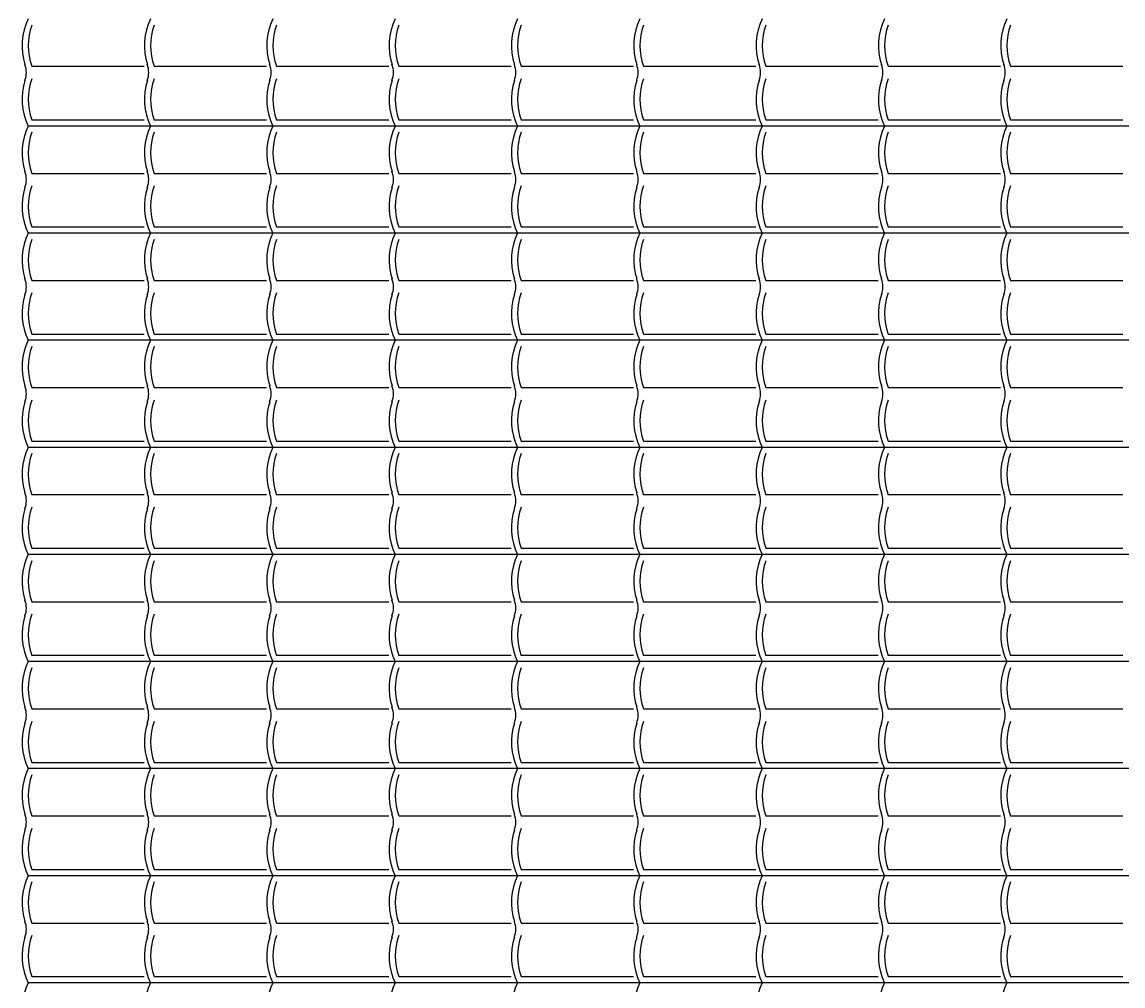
# Model space of a CAD drawing. Extents: x 110 to 239, y 112 to 239.
# Drawn here: x 109.92 to 145.92, y 143.97 to 175.47 of the extents above; entities that cross this region are included whole.
import ezdxf

# ---------------------------------------------------------------- set-up
doc = ezdxf.new("R2010")
doc.units = 0
doc.layers.get('0').update_dxf_attribs({"linetype": 'CONTINUOUS'})
doc.layers.add('ENGRAVE', color=4, linetype='CONTINUOUS')

msp = doc.modelspace()

# ---------------------------------------------------------------- linework, layer by layer
for centre, radius, start, end in [((111.938, 174.699), 2.014, 154.25, 197.8101), ((109.34, 173.824), 0.727, 339.1427, 20.8573), ((111.938, 172.949), 2.014, 162.1899, 205.75), ((111.938, 171.199), 2.014, 154.25, 197.8101), ((109.34, 170.324), 0.727, 339.1427, 20.8573), ((111.938, 169.449), 2.014, 162.1899, 205.75), ((111.938, 167.699), 2.014, 154.25, 197.8101), ((109.34, 166.824), 0.727, 339.1427, 20.8573), ((111.938, 165.949), 2.014, 162.1899, 205.75), ((111.938, 164.199), 2.014, 154.25, 197.8101), ((109.34, 163.324), 0.727, 339.1427, 20.8573), ((111.938, 162.449), 2.014, 162.1899, 205.75), ((111.938, 160.699), 2.014, 154.25, 197.8101), ((109.34, 159.824), 0.727, 339.1427, 20.8573), ((111.938, 158.949), 2.014, 162.1899, 205.75), ((111.938, 157.199), 2.014, 154.25, 197.8101), ((109.34, 156.324), 0.727, 339.1427, 20.8573), ((111.938, 155.449), 2.014, 162.1899, 205.75), ((111.938, 153.699), 2.014, 154.25, 197.8101), ((109.34, 152.824), 0.727, 339.1427, 20.8573), ((111.938, 151.949), 2.014, 162.1899, 205.75), ((111.938, 150.199), 2.014, 154.25, 197.8101), ((109.34, 149.324), 0.727, 339.1427, 20.8573), ((111.938, 148.449), 2.014, 162.1899, 205.75), ((111.938, 146.699), 2.014, 154.25, 197.8101), ((109.34, 145.824), 0.727, 339.1427, 20.8573), ((111.938, 144.949), 2.014, 162.1899, 205.75), ((111.938, 143.199), 2.014, 154.25, 197.8101)]:
    msp.add_arc(centre, radius, start, end)
at = {"layer": 'ENGRAVE'}
for p, q in [((110.239, 174.028), (113.912, 174.028)), ((114.239, 174.028), (117.912, 174.028)), ((118.239, 174.028), (121.912, 174.028)), ((122.239, 174.028), (125.912, 174.028)), ((126.239, 174.028), (129.912, 174.028)), ((130.239, 174.028), (133.912, 174.028)), ((134.239, 174.028), (137.912, 174.028)), ((138.239, 174.028), (141.912, 174.028)), ((142.239, 174.028), (145.912, 174.028)), ((114.124, 172.074), (110.124, 172.074)), ((110.239, 172.278), (113.912, 172.278)), ((118.124, 172.074), (114.124, 172.074)), ((114.239, 172.278), (117.912, 172.278)), ((122.124, 172.074), (118.124, 172.074)), ((118.239, 172.278), (121.912, 172.278)), ((126.124, 172.074), (122.124, 172.074)), ((122.239, 172.278), (125.912, 172.278)), ((130.124, 172.074), (126.124, 172.074)), ((126.239, 172.278), (129.912, 172.278)), ((134.124, 172.074), (130.124, 172.074)), ((130.239, 172.278), (133.912, 172.278)), ((138.124, 172.074), (134.124, 172.074)), ((134.239, 172.278), (137.912, 172.278)), ((142.124, 172.074), (138.124, 172.074)), ((138.239, 172.278), (141.912, 172.278)), ((146.124, 172.074), (142.124, 172.074)), ((142.239, 172.278), (145.912, 172.278)), ((110.239, 170.528), (113.912, 170.528)), ((114.239, 170.528), (117.912, 170.528)), ((118.239, 170.528), (121.912, 170.528)), ((122.239, 170.528), (125.912, 170.528)), ((126.239, 170.528), (129.912, 170.528)), ((130.239, 170.528), (133.912, 170.528)), ((134.239, 170.528), (137.912, 170.528)), ((138.239, 170.528), (141.912, 170.528)), ((142.239, 170.528), (145.912, 170.528)), ((114.124, 168.574), (110.124, 168.574)), ((110.239, 168.778), (113.912, 168.778)), ((118.124, 168.574), (114.124, 168.574)), ((114.239, 168.778), (117.912, 168.778)), ((122.124, 168.574), (118.124, 168.574)), ((118.239, 168.778), (121.912, 168.778)), ((126.124, 168.574), (122.124, 168.574)), ((122.239, 168.778), (125.912, 168.778)), ((130.124, 168.574), (126.124, 168.574)), ((126.239, 168.778), (129.912, 168.778)), ((134.124, 168.574), (130.124, 168.574)), ((130.239, 168.778), (133.912, 168.778)), ((138.124, 168.574), (134.124, 168.574)), ((134.239, 168.778), (137.912, 168.778)), ((142.124, 168.574), (138.124, 168.574)), ((138.239, 168.778), (141.912, 168.778)), ((146.124, 168.574), (142.124, 168.574)), ((142.239, 168.778), (145.912, 168.778)), ((110.239, 167.028), (113.912, 167.028)), ((114.239, 167.028), (117.912, 167.028)), ((118.239, 167.028), (121.912, 167.028)), ((122.239, 167.028), (125.912, 167.028)), ((126.239, 167.028), (129.912, 167.028)), ((130.239, 167.028), (133.912, 167.028)), ((134.239, 167.028), (137.912, 167.028)), ((138.239, 167.028), (141.912, 167.028)), ((142.239, 167.028), (145.912, 167.028)), ((110.239, 165.278), (113.912, 165.278)), ((114.239, 165.278), (117.912, 165.278)), ((118.239, 165.278), (121.912, 165.278)), ((122.239, 165.278), (125.912, 165.278)), ((126.239, 165.278), (129.912, 165.278)), ((130.239, 165.278), (133.912, 165.278)), ((134.239, 165.278), (137.912, 165.278)), ((138.239, 165.278), (141.912, 165.278)), ((142.239, 165.278), (145.912, 165.278)), ((114.124, 165.074), (110.124, 165.074)), ((118.124, 165.074), (114.124, 165.074)), ((122.124, 165.074), (118.124, 165.074)), ((126.124, 165.074), (122.124, 165.074)), ((130.124, 165.074), (126.124, 165.074)), ((134.124, 165.074), (130.124, 165.074)), ((138.124, 165.074), (134.124, 165.074)), ((142.124, 165.074), (138.124, 165.074)), ((146.124, 165.074), (142.124, 165.074)), ((110.239, 163.528), (113.912, 163.528)), ((114.239, 163.528), (117.912, 163.528)), ((118.239, 163.528), (121.912, 163.528)), ((122.239, 163.528), (125.912, 163.528)), ((126.239, 163.528), (129.912, 163.528)), ((130.239, 163.528), (133.912, 163.528)), ((134.239, 163.528), (137.912, 163.528)), ((138.239, 163.528), (141.912, 163.528)), ((142.239, 163.528), (145.912, 163.528)), ((110.239, 161.778), (113.912, 161.778)), ((114.239, 161.778), (117.912, 161.778)), ((118.239, 161.778), (121.912, 161.778)), ((122.239, 161.778), (125.912, 161.778)), ((126.239, 161.778), (129.912, 161.778)), ((130.239, 161.778), (133.912, 161.778)), ((134.239, 161.778), (137.912, 161.778)), ((138.239, 161.778), (141.912, 161.778)), ((142.239, 161.778), (145.912, 161.778)), ((114.124, 161.574), (110.124, 161.574)), ((118.124, 161.574), (114.124, 161.574)), ((122.124, 161.574), (118.124, 161.574)), ((126.124, 161.574), (122.124, 161.574)), ((130.124, 161.574), (126.124, 161.574)), ((134.124, 161.574), (130.124, 161.574)), ((138.124, 161.574), (134.124, 161.574)), ((142.124, 161.574), (138.124, 161.574)), ((146.124, 161.574), (142.124, 161.574)), ((110.239, 160.028), (113.912, 160.028)), ((114.239, 160.028), (117.912, 160.028)), ((118.239, 160.028), (121.912, 160.028)), ((122.239, 160.028), (125.912, 160.028)), ((126.239, 160.028), (129.912, 160.028)), ((130.239, 160.028), (133.912, 160.028)), ((134.239, 160.028), (137.912, 160.028)), ((138.239, 160.028), (141.912, 160.028)), ((142.239, 160.028), (145.912, 160.028)), ((114.124, 158.074), (110.124, 158.074)), ((110.239, 158.278), (113.912, 158.278)), ((118.124, 158.074), (114.124, 158.074)), ((114.239, 158.278), (117.912, 158.278)), ((122.124, 158.074), (118.124, 158.074)), ((118.239, 158.278), (121.912, 158.278)), ((126.124, 158.074), (122.124, 158.074)), ((122.239, 158.278), (125.912, 158.278)), ((130.124, 158.074), (126.124, 158.074)), ((126.239, 158.278), (129.912, 158.278)), ((134.124, 158.074), (130.124, 158.074)), ((130.239, 158.278), (133.912, 158.278)), ((138.124, 158.074), (134.124, 158.074)), ((134.239, 158.278), (137.912, 158.278)), ((142.124, 158.074), (138.124, 158.074)), ((138.239, 158.278), (141.912, 158.278)), ((146.124, 158.074), (142.124, 158.074)), ((142.239, 158.278), (145.912, 158.278)), ((110.239, 156.528), (113.912, 156.528)), ((114.239, 156.528), (117.912, 156.528)), ((118.239, 156.528), (121.912, 156.528)), ((122.239, 156.528), (125.912, 156.528)), ((126.239, 156.528), (129.912, 156.528)), ((130.239, 156.528), (133.912, 156.528)), ((134.239, 156.528), (137.912, 156.528)), ((138.239, 156.528), (141.912, 156.528)), ((142.239, 156.528), (145.912, 156.528)), ((110.239, 154.778), (113.912, 154.778)), ((114.239, 154.778), (117.912, 154.778)), ((118.239, 154.778), (121.912, 154.778)), ((122.239, 154.778), (125.912, 154.778)), ((126.239, 154.778), (129.912, 154.778)), ((130.239, 154.778), (133.912, 154.778)), ((134.239, 154.778), (137.912, 154.778)), ((138.239, 154.778), (141.912, 154.778)), ((142.239, 154.778), (145.912, 154.778)), ((114.124, 154.574), (110.124, 154.574)), ((118.124, 154.574), (114.124, 154.574)), ((122.124, 154.574), (118.124, 154.574)), ((126.124, 154.574), (122.124, 154.574)), ((130.124, 154.574), (126.124, 154.574)), ((134.124, 154.574), (130.124, 154.574)), ((138.124, 154.574), (134.124, 154.574)), ((142.124, 154.574), (138.124, 154.574)), ((146.124, 154.574), (142.124, 154.574)), ((110.239, 153.028), (113.912, 153.028)), ((114.239, 153.028), (117.912, 153.028)), ((118.239, 153.028), (121.912, 153.028)), ((122.239, 153.028), (125.912, 153.028)), ((126.239, 153.028), (129.912, 153.028)), ((130.239, 153.028), (133.912, 153.028)), ((134.239, 153.028), (137.912, 153.028)), ((138.239, 153.028), (141.912, 153.028)), ((142.239, 153.028), (145.912, 153.028)), ((110.239, 151.278), (113.912, 151.278)), ((114.239, 151.278), (117.912, 151.278)), ((118.239, 151.278), (121.912, 151.278)), ((122.239, 151.278), (125.912, 151.278)), ((126.239, 151.278), (129.912, 151.278)), ((130.239, 151.278), (133.912, 151.278)), ((134.239, 151.278), (137.912, 151.278)), ((138.239, 151.278), (141.912, 151.278)), ((142.239, 151.278), (145.912, 151.278)), ((114.124, 151.074), (110.124, 151.074)), ((118.124, 151.074), (114.124, 151.074)), ((122.124, 151.074), (118.124, 151.074)), ((126.124, 151.074), (122.124, 151.074)), ((130.124, 151.074), (126.124, 151.074)), ((134.124, 151.074), (130.124, 151.074)), ((138.124, 151.074), (134.124, 151.074)), ((142.124, 151.074), (138.124, 151.074)), ((146.124, 151.074), (142.124, 151.074)), ((110.239, 149.528), (113.912, 149.528)), ((114.239, 149.528), (117.912, 149.528)), ((118.239, 149.528), (121.912, 149.528)), ((122.239, 149.528), (125.912, 149.528)), ((126.239, 149.528), (129.912, 149.528)), ((130.239, 149.528), (133.912, 149.528)), ((134.239, 149.528), (137.912, 149.528)), ((138.239, 149.528), (141.912, 149.528)), ((142.239, 149.528), (145.912, 149.528)), ((110.239, 147.778), (113.912, 147.778)), ((114.239, 147.778), (117.912, 147.778)), ((118.239, 147.778), (121.912, 147.778)), ((122.239, 147.778), (125.912, 147.778)), ((126.239, 147.778), (129.912, 147.778)), ((130.239, 147.778), (133.912, 147.778)), ((134.239, 147.778), (137.912, 147.778)), ((138.239, 147.778), (141.912, 147.778)), ((142.239, 147.778), (145.912, 147.778)), ((114.124, 147.574), (110.124, 147.574)), ((118.124, 147.574), (114.124, 147.574)), ((122.124, 147.574), (118.124, 147.574)), ((126.124, 147.574), (122.124, 147.574)), ((130.124, 147.574), (126.124, 147.574)), ((134.124, 147.574), (130.124, 147.574)), ((138.124, 147.574), (134.124, 147.574)), ((142.124, 147.574), (138.124, 147.574)), ((146.124, 147.574), (142.124, 147.574)), ((110.239, 146.028), (113.912, 146.028)), ((114.239, 146.028), (117.912, 146.028)), ((118.239, 146.028), (121.912, 146.028)), ((122.239, 146.028), (125.912, 146.028)), ((126.239, 146.028), (129.912, 146.028)), ((130.239, 146.028), (133.912, 146.028)), ((134.239, 146.028), (137.912, 146.028)), ((138.239, 146.028), (141.912, 146.028)), ((142.239, 146.028), (145.912, 146.028)), ((114.124, 144.074), (110.124, 144.074)), ((110.239, 144.278), (113.912, 144.278)), ((118.124, 144.074), (114.124, 144.074)), ((114.239, 144.278), (117.912, 144.278)), ((122.124, 144.074), (118.124, 144.074)), ((118.239, 144.278), (121.912, 144.278)), ((126.124, 144.074), (122.124, 144.074)), ((122.239, 144.278), (125.912, 144.278)), ((130.124, 144.074), (126.124, 144.074)), ((126.239, 144.278), (129.912, 144.278)), ((134.124, 144.074), (130.124, 144.074)), ((130.239, 144.278), (133.912, 144.278)), ((138.124, 144.074), (134.124, 144.074)), ((134.239, 144.278), (137.912, 144.278)), ((142.124, 144.074), (138.124, 144.074)), ((138.239, 144.278), (141.912, 144.278)), ((146.124, 144.074), (142.124, 144.074)), ((142.239, 144.278), (145.912, 144.278))]:
    msp.add_line(p, q, dxfattribs=at)
for centre, radius, start, end in [((112.138, 174.699), 2.014, 160.5202, 199.4798), ((115.938, 174.699), 2.014, 154.25, 197.8101), ((116.138, 174.699), 2.014, 160.5202, 199.4798), ((119.938, 174.699), 2.014, 154.25, 197.8101), ((120.138, 174.699), 2.014, 160.5202, 199.4798), ((123.938, 174.699), 2.014, 154.25, 197.8101), ((124.138, 174.699), 2.014, 160.5202, 199.4798), ((127.938, 174.699), 2.014, 154.25, 197.8101), ((128.138, 174.699), 2.014, 160.5202, 199.4798), ((131.938, 174.699), 2.014, 154.25, 197.8101), ((132.138, 174.699), 2.014, 160.5202, 199.4798), ((135.938, 174.699), 2.014, 154.25, 197.8101), ((136.138, 174.699), 2.014, 160.5202, 199.4798), ((139.938, 174.699), 2.014, 154.25, 197.8101), ((140.138, 174.699), 2.014, 160.5202, 199.4798), ((143.938, 174.699), 2.014, 154.25, 197.8101), ((144.138, 174.699), 2.014, 160.5202, 199.4798), ((113.34, 173.824), 0.727, 339.1427, 20.8573), ((117.34, 173.824), 0.727, 339.1427, 20.8573), ((121.34, 173.824), 0.727, 339.1427, 20.8573), ((125.34, 173.824), 0.727, 339.1427, 20.8573), ((129.34, 173.824), 0.727, 339.1427, 20.8573), ((133.34, 173.824), 0.727, 339.1427, 20.8573), ((137.34, 173.824), 0.727, 339.1427, 20.8573), ((141.34, 173.824), 0.727, 339.1427, 20.8573), ((112.138, 172.949), 2.014, 160.5202, 199.4798), ((115.938, 172.949), 2.014, 162.1899, 205.75), ((116.138, 172.949), 2.014, 160.5202, 199.4798), ((119.938, 172.949), 2.014, 162.1899, 205.75), ((120.138, 172.949), 2.014, 160.5202, 199.4798), ((123.938, 172.949), 2.014, 162.1899, 205.75), ((124.138, 172.949), 2.014, 160.5202, 199.4798), ((127.938, 172.949), 2.014, 162.1899, 205.75), ((128.138, 172.949), 2.014, 160.5202, 199.4798), ((131.938, 172.949), 2.014, 162.1899, 205.75), ((132.138, 172.949), 2.014, 160.5202, 199.4798), ((135.938, 172.949), 2.014, 162.1899, 205.75), ((136.138, 172.949), 2.014, 160.5202, 199.4798), ((139.938, 172.949), 2.014, 162.1899, 205.75), ((140.138, 172.949), 2.014, 160.5202, 199.4798), ((143.938, 172.949), 2.014, 162.1899, 205.75), ((144.138, 172.949), 2.014, 160.5202, 199.4798), ((115.938, 171.199), 2.014, 154.25, 197.8101), ((119.938, 171.199), 2.014, 154.25, 197.8101), ((123.938, 171.199), 2.014, 154.25, 197.8101), ((127.938, 171.199), 2.014, 154.25, 197.8101), ((131.938, 171.199), 2.014, 154.25, 197.8101), ((135.938, 171.199), 2.014, 154.25, 197.8101), ((139.938, 171.199), 2.014, 154.25, 197.8101), ((143.938, 171.199), 2.014, 154.25, 197.8101), ((112.138, 171.199), 2.014, 160.5202, 199.4798), ((116.138, 171.199), 2.014, 160.5202, 199.4798), ((120.138, 171.199), 2.014, 160.5202, 199.4798), ((124.138, 171.199), 2.014, 160.5202, 199.4798), ((128.138, 171.199), 2.014, 160.5202, 199.4798), ((132.138, 171.199), 2.014, 160.5202, 199.4798), ((136.138, 171.199), 2.014, 160.5202, 199.4798), ((140.138, 171.199), 2.014, 160.5202, 199.4798), ((144.138, 171.199), 2.014, 160.5202, 199.4798), ((113.34, 170.324), 0.727, 339.1427, 20.8573), ((117.34, 170.324), 0.727, 339.1427, 20.8573), ((121.34, 170.324), 0.727, 339.1427, 20.8573), ((125.34, 170.324), 0.727, 339.1427, 20.8573), ((129.34, 170.324), 0.727, 339.1427, 20.8573), ((133.34, 170.324), 0.727, 339.1427, 20.8573), ((137.34, 170.324), 0.727, 339.1427, 20.8573), ((141.34, 170.324), 0.727, 339.1427, 20.8573), ((112.138, 169.449), 2.014, 160.5202, 199.4798), ((115.938, 169.449), 2.014, 162.1899, 205.75), ((116.138, 169.449), 2.014, 160.5202, 199.4798), ((119.938, 169.449), 2.014, 162.1899, 205.75), ((120.138, 169.449), 2.014, 160.5202, 199.4798), ((123.938, 169.449), 2.014, 162.1899, 205.75), ((124.138, 169.449), 2.014, 160.5202, 199.4798), ((127.938, 169.449), 2.014, 162.1899, 205.75), ((128.138, 169.449), 2.014, 160.5202, 199.4798), ((131.938, 169.449), 2.014, 162.1899, 205.75), ((132.138, 169.449), 2.014, 160.5202, 199.4798), ((135.938, 169.449), 2.014, 162.1899, 205.75), ((136.138, 169.449), 2.014, 160.5202, 199.4798), ((139.938, 169.449), 2.014, 162.1899, 205.75), ((140.138, 169.449), 2.014, 160.5202, 199.4798), ((143.938, 169.449), 2.014, 162.1899, 205.75), ((144.138, 169.449), 2.014, 160.5202, 199.4798), ((115.938, 167.699), 2.014, 154.25, 197.8101), ((119.938, 167.699), 2.014, 154.25, 197.8101), ((123.938, 167.699), 2.014, 154.25, 197.8101), ((127.938, 167.699), 2.014, 154.25, 197.8101), ((131.938, 167.699), 2.014, 154.25, 197.8101), ((135.938, 167.699), 2.014, 154.25, 197.8101), ((139.938, 167.699), 2.014, 154.25, 197.8101), ((143.938, 167.699), 2.014, 154.25, 197.8101), ((112.138, 167.699), 2.014, 160.5202, 199.4798), ((116.138, 167.699), 2.014, 160.5202, 199.4798), ((120.138, 167.699), 2.014, 160.5202, 199.4798), ((124.138, 167.699), 2.014, 160.5202, 199.4798), ((128.138, 167.699), 2.014, 160.5202, 199.4798), ((132.138, 167.699), 2.014, 160.5202, 199.4798), ((136.138, 167.699), 2.014, 160.5202, 199.4798), ((140.138, 167.699), 2.014, 160.5202, 199.4798), ((144.138, 167.699), 2.014, 160.5202, 199.4798), ((113.34, 166.824), 0.727, 339.1427, 20.8573), ((117.34, 166.824), 0.727, 339.1427, 20.8573), ((121.34, 166.824), 0.727, 339.1427, 20.8573), ((125.34, 166.824), 0.727, 339.1427, 20.8573), ((129.34, 166.824), 0.727, 339.1427, 20.8573), ((133.34, 166.824), 0.727, 339.1427, 20.8573), ((137.34, 166.824), 0.727, 339.1427, 20.8573), ((141.34, 166.824), 0.727, 339.1427, 20.8573), ((112.138, 165.949), 2.014, 160.5202, 199.4798), ((115.938, 165.949), 2.014, 162.1899, 205.75), ((116.138, 165.949), 2.014, 160.5202, 199.4798), ((119.938, 165.949), 2.014, 162.1899, 205.75), ((120.138, 165.949), 2.014, 160.5202, 199.4798), ((123.938, 165.949), 2.014, 162.1899, 205.75), ((124.138, 165.949), 2.014, 160.5202, 199.4798), ((127.938, 165.949), 2.014, 162.1899, 205.75), ((128.138, 165.949), 2.014, 160.5202, 199.4798), ((131.938, 165.949), 2.014, 162.1899, 205.75), ((132.138, 165.949), 2.014, 160.5202, 199.4798), ((135.938, 165.949), 2.014, 162.1899, 205.75), ((136.138, 165.949), 2.014, 160.5202, 199.4798), ((139.938, 165.949), 2.014, 162.1899, 205.75), ((140.138, 165.949), 2.014, 160.5202, 199.4798), ((143.938, 165.949), 2.014, 162.1899, 205.75), ((144.138, 165.949), 2.014, 160.5202, 199.4798), ((112.138, 164.199), 2.014, 160.5202, 199.4798), ((115.938, 164.199), 2.014, 154.25, 197.8101), ((116.138, 164.199), 2.014, 160.5202, 199.4798), ((119.938, 164.199), 2.014, 154.25, 197.8101), ((120.138, 164.199), 2.014, 160.5202, 199.4798), ((123.938, 164.199), 2.014, 154.25, 197.8101), ((124.138, 164.199), 2.014, 160.5202, 199.4798), ((127.938, 164.199), 2.014, 154.25, 197.8101), ((128.138, 164.199), 2.014, 160.5202, 199.4798), ((131.938, 164.199), 2.014, 154.25, 197.8101), ((132.138, 164.199), 2.014, 160.5202, 199.4798), ((135.938, 164.199), 2.014, 154.25, 197.8101), ((136.138, 164.199), 2.014, 160.5202, 199.4798), ((139.938, 164.199), 2.014, 154.25, 197.8101), ((140.138, 164.199), 2.014, 160.5202, 199.4798), ((143.938, 164.199), 2.014, 154.25, 197.8101), ((144.138, 164.199), 2.014, 160.5202, 199.4798), ((113.34, 163.324), 0.727, 339.1427, 20.8573), ((117.34, 163.324), 0.727, 339.1427, 20.8573), ((121.34, 163.324), 0.727, 339.1427, 20.8573), ((125.34, 163.324), 0.727, 339.1427, 20.8573), ((129.34, 163.324), 0.727, 339.1427, 20.8573), ((133.34, 163.324), 0.727, 339.1427, 20.8573), ((137.34, 163.324), 0.727, 339.1427, 20.8573), ((141.34, 163.324), 0.727, 339.1427, 20.8573), ((112.138, 162.449), 2.014, 160.5202, 199.4798), ((115.938, 162.449), 2.014, 162.1899, 205.75), ((116.138, 162.449), 2.014, 160.5202, 199.4798), ((119.938, 162.449), 2.014, 162.1899, 205.75), ((120.138, 162.449), 2.014, 160.5202, 199.4798), ((123.938, 162.449), 2.014, 162.1899, 205.75), ((124.138, 162.449), 2.014, 160.5202, 199.4798), ((127.938, 162.449), 2.014, 162.1899, 205.75), ((128.138, 162.449), 2.014, 160.5202, 199.4798), ((131.938, 162.449), 2.014, 162.1899, 205.75), ((132.138, 162.449), 2.014, 160.5202, 199.4798), ((135.938, 162.449), 2.014, 162.1899, 205.75), ((136.138, 162.449), 2.014, 160.5202, 199.4798), ((139.938, 162.449), 2.014, 162.1899, 205.75), ((140.138, 162.449), 2.014, 160.5202, 199.4798), ((143.938, 162.449), 2.014, 162.1899, 205.75), ((144.138, 162.449), 2.014, 160.5202, 199.4798), ((112.138, 160.699), 2.014, 160.5202, 199.4798), ((115.938, 160.699), 2.014, 154.25, 197.8101), ((116.138, 160.699), 2.014, 160.5202, 199.4798), ((119.938, 160.699), 2.014, 154.25, 197.8101), ((120.138, 160.699), 2.014, 160.5202, 199.4798), ((123.938, 160.699), 2.014, 154.25, 197.8101), ((124.138, 160.699), 2.014, 160.5202, 199.4798), ((127.938, 160.699), 2.014, 154.25, 197.8101), ((128.138, 160.699), 2.014, 160.5202, 199.4798), ((131.938, 160.699), 2.014, 154.25, 197.8101), ((132.138, 160.699), 2.014, 160.5202, 199.4798), ((135.938, 160.699), 2.014, 154.25, 197.8101), ((136.138, 160.699), 2.014, 160.5202, 199.4798), ((139.938, 160.699), 2.014, 154.25, 197.8101), ((140.138, 160.699), 2.014, 160.5202, 199.4798), ((143.938, 160.699), 2.014, 154.25, 197.8101), ((144.138, 160.699), 2.014, 160.5202, 199.4798), ((113.34, 159.824), 0.727, 339.1427, 20.8573), ((117.34, 159.824), 0.727, 339.1427, 20.8573), ((121.34, 159.824), 0.727, 339.1427, 20.8573), ((125.34, 159.824), 0.727, 339.1427, 20.8573), ((129.34, 159.824), 0.727, 339.1427, 20.8573), ((133.34, 159.824), 0.727, 339.1427, 20.8573), ((137.34, 159.824), 0.727, 339.1427, 20.8573), ((141.34, 159.824), 0.727, 339.1427, 20.8573), ((112.138, 158.949), 2.014, 160.5202, 199.4798), ((115.938, 158.949), 2.014, 162.1899, 205.75), ((116.138, 158.949), 2.014, 160.5202, 199.4798), ((119.938, 158.949), 2.014, 162.1899, 205.75), ((120.138, 158.949), 2.014, 160.5202, 199.4798), ((123.938, 158.949), 2.014, 162.1899, 205.75), ((124.138, 158.949), 2.014, 160.5202, 199.4798), ((127.938, 158.949), 2.014, 162.1899, 205.75), ((128.138, 158.949), 2.014, 160.5202, 199.4798), ((131.938, 158.949), 2.014, 162.1899, 205.75), ((132.138, 158.949), 2.014, 160.5202, 199.4798), ((135.938, 158.949), 2.014, 162.1899, 205.75), ((136.138, 158.949), 2.014, 160.5202, 199.4798), ((139.938, 158.949), 2.014, 162.1899, 205.75), ((140.138, 158.949), 2.014, 160.5202, 199.4798), ((143.938, 158.949), 2.014, 162.1899, 205.75), ((144.138, 158.949), 2.014, 160.5202, 199.4798), ((115.938, 157.199), 2.014, 154.25, 197.8101), ((119.938, 157.199), 2.014, 154.25, 197.8101), ((123.938, 157.199), 2.014, 154.25, 197.8101), ((127.938, 157.199), 2.014, 154.25, 197.8101), ((131.938, 157.199), 2.014, 154.25, 197.8101), ((135.938, 157.199), 2.014, 154.25, 197.8101), ((139.938, 157.199), 2.014, 154.25, 197.8101), ((143.938, 157.199), 2.014, 154.25, 197.8101), ((112.138, 157.199), 2.014, 160.5202, 199.4798), ((116.138, 157.199), 2.014, 160.5202, 199.4798), ((120.138, 157.199), 2.014, 160.5202, 199.4798), ((124.138, 157.199), 2.014, 160.5202, 199.4798), ((128.138, 157.199), 2.014, 160.5202, 199.4798), ((132.138, 157.199), 2.014, 160.5202, 199.4798), ((136.138, 157.199), 2.014, 160.5202, 199.4798), ((140.138, 157.199), 2.014, 160.5202, 199.4798), ((144.138, 157.199), 2.014, 160.5202, 199.4798), ((113.34, 156.324), 0.727, 339.1427, 20.8573), ((117.34, 156.324), 0.727, 339.1427, 20.8573), ((121.34, 156.324), 0.727, 339.1427, 20.8573), ((125.34, 156.324), 0.727, 339.1427, 20.8573), ((129.34, 156.324), 0.727, 339.1427, 20.8573), ((133.34, 156.324), 0.727, 339.1427, 20.8573), ((137.34, 156.324), 0.727, 339.1427, 20.8573), ((141.34, 156.324), 0.727, 339.1427, 20.8573), ((112.138, 155.449), 2.014, 160.5202, 199.4798), ((115.938, 155.449), 2.014, 162.1899, 205.75), ((116.138, 155.449), 2.014, 160.5202, 199.4798), ((119.938, 155.449), 2.014, 162.1899, 205.75), ((120.138, 155.449), 2.014, 160.5202, 199.4798), ((123.938, 155.449), 2.014, 162.1899, 205.75), ((124.138, 155.449), 2.014, 160.5202, 199.4798), ((127.938, 155.449), 2.014, 162.1899, 205.75), ((128.138, 155.449), 2.014, 160.5202, 199.4798), ((131.938, 155.449), 2.014, 162.1899, 205.75), ((132.138, 155.449), 2.014, 160.5202, 199.4798), ((135.938, 155.449), 2.014, 162.1899, 205.75), ((136.138, 155.449), 2.014, 160.5202, 199.4798), ((139.938, 155.449), 2.014, 162.1899, 205.75), ((140.138, 155.449), 2.014, 160.5202, 199.4798), ((143.938, 155.449), 2.014, 162.1899, 205.75), ((144.138, 155.449), 2.014, 160.5202, 199.4798), ((115.938, 153.699), 2.014, 154.25, 197.8101), ((119.938, 153.699), 2.014, 154.25, 197.8101), ((123.938, 153.699), 2.014, 154.25, 197.8101), ((127.938, 153.699), 2.014, 154.25, 197.8101), ((131.938, 153.699), 2.014, 154.25, 197.8101), ((135.938, 153.699), 2.014, 154.25, 197.8101), ((139.938, 153.699), 2.014, 154.25, 197.8101), ((143.938, 153.699), 2.014, 154.25, 197.8101), ((112.138, 153.699), 2.014, 160.5202, 199.4798), ((116.138, 153.699), 2.014, 160.5202, 199.4798), ((120.138, 153.699), 2.014, 160.5202, 199.4798), ((124.138, 153.699), 2.014, 160.5202, 199.4798), ((128.138, 153.699), 2.014, 160.5202, 199.4798), ((132.138, 153.699), 2.014, 160.5202, 199.4798), ((136.138, 153.699), 2.014, 160.5202, 199.4798), ((140.138, 153.699), 2.014, 160.5202, 199.4798), ((144.138, 153.699), 2.014, 160.5202, 199.4798), ((113.34, 152.824), 0.727, 339.1427, 20.8573), ((117.34, 152.824), 0.727, 339.1427, 20.8573), ((121.34, 152.824), 0.727, 339.1427, 20.8573), ((125.34, 152.824), 0.727, 339.1427, 20.8573), ((129.34, 152.824), 0.727, 339.1427, 20.8573), ((133.34, 152.824), 0.727, 339.1427, 20.8573), ((137.34, 152.824), 0.727, 339.1427, 20.8573), ((141.34, 152.824), 0.727, 339.1427, 20.8573), ((112.138, 151.949), 2.014, 160.5202, 199.4798), ((116.138, 151.949), 2.014, 160.5202, 199.4798), ((120.138, 151.949), 2.014, 160.5202, 199.4798), ((124.138, 151.949), 2.014, 160.5202, 199.4798), ((128.138, 151.949), 2.014, 160.5202, 199.4798), ((132.138, 151.949), 2.014, 160.5202, 199.4798), ((136.138, 151.949), 2.014, 160.5202, 199.4798), ((140.138, 151.949), 2.014, 160.5202, 199.4798), ((144.138, 151.949), 2.014, 160.5202, 199.4798), ((115.938, 151.949), 2.014, 162.1899, 205.75), ((119.938, 151.949), 2.014, 162.1899, 205.75), ((123.938, 151.949), 2.014, 162.1899, 205.75), ((127.938, 151.949), 2.014, 162.1899, 205.75), ((131.938, 151.949), 2.014, 162.1899, 205.75), ((135.938, 151.949), 2.014, 162.1899, 205.75), ((139.938, 151.949), 2.014, 162.1899, 205.75), ((143.938, 151.949), 2.014, 162.1899, 205.75), ((112.138, 150.199), 2.014, 160.5202, 199.4798), ((115.938, 150.199), 2.014, 154.25, 197.8101), ((116.138, 150.199), 2.014, 160.5202, 199.4798), ((119.938, 150.199), 2.014, 154.25, 197.8101), ((120.138, 150.199), 2.014, 160.5202, 199.4798), ((123.938, 150.199), 2.014, 154.25, 197.8101), ((124.138, 150.199), 2.014, 160.5202, 199.4798), ((127.938, 150.199), 2.014, 154.25, 197.8101), ((128.138, 150.199), 2.014, 160.5202, 199.4798), ((131.938, 150.199), 2.014, 154.25, 197.8101), ((132.138, 150.199), 2.014, 160.5202, 199.4798), ((135.938, 150.199), 2.014, 154.25, 197.8101), ((136.138, 150.199), 2.014, 160.5202, 199.4798), ((139.938, 150.199), 2.014, 154.25, 197.8101), ((140.138, 150.199), 2.014, 160.5202, 199.4798), ((143.938, 150.199), 2.014, 154.25, 197.8101), ((144.138, 150.199), 2.014, 160.5202, 199.4798), ((113.34, 149.324), 0.727, 339.1427, 20.8573), ((117.34, 149.324), 0.727, 339.1427, 20.8573), ((121.34, 149.324), 0.727, 339.1427, 20.8573), ((125.34, 149.324), 0.727, 339.1427, 20.8573), ((129.34, 149.324), 0.727, 339.1427, 20.8573), ((133.34, 149.324), 0.727, 339.1427, 20.8573), ((137.34, 149.324), 0.727, 339.1427, 20.8573), ((141.34, 149.324), 0.727, 339.1427, 20.8573), ((112.138, 148.449), 2.014, 160.5202, 199.4798), ((115.938, 148.449), 2.014, 162.1899, 205.75), ((116.138, 148.449), 2.014, 160.5202, 199.4798), ((119.938, 148.449), 2.014, 162.1899, 205.75), ((120.138, 148.449), 2.014, 160.5202, 199.4798), ((123.938, 148.449), 2.014, 162.1899, 205.75), ((124.138, 148.449), 2.014, 160.5202, 199.4798), ((127.938, 148.449), 2.014, 162.1899, 205.75), ((128.138, 148.449), 2.014, 160.5202, 199.4798), ((131.938, 148.449), 2.014, 162.1899, 205.75), ((132.138, 148.449), 2.014, 160.5202, 199.4798), ((135.938, 148.449), 2.014, 162.1899, 205.75), ((136.138, 148.449), 2.014, 160.5202, 199.4798), ((139.938, 148.449), 2.014, 162.1899, 205.75), ((140.138, 148.449), 2.014, 160.5202, 199.4798), ((143.938, 148.449), 2.014, 162.1899, 205.75), ((144.138, 148.449), 2.014, 160.5202, 199.4798), ((112.138, 146.699), 2.014, 160.5202, 199.4798), ((115.938, 146.699), 2.014, 154.25, 197.8101), ((116.138, 146.699), 2.014, 160.5202, 199.4798), ((119.938, 146.699), 2.014, 154.25, 197.8101), ((120.138, 146.699), 2.014, 160.5202, 199.4798), ((123.938, 146.699), 2.014, 154.25, 197.8101), ((124.138, 146.699), 2.014, 160.5202, 199.4798), ((127.938, 146.699), 2.014, 154.25, 197.8101), ((128.138, 146.699), 2.014, 160.5202, 199.4798), ((131.938, 146.699), 2.014, 154.25, 197.8101), ((132.138, 146.699), 2.014, 160.5202, 199.4798), ((135.938, 146.699), 2.014, 154.25, 197.8101), ((136.138, 146.699), 2.014, 160.5202, 199.4798), ((139.938, 146.699), 2.014, 154.25, 197.8101), ((140.138, 146.699), 2.014, 160.5202, 199.4798), ((143.938, 146.699), 2.014, 154.25, 197.8101), ((144.138, 146.699), 2.014, 160.5202, 199.4798), ((113.34, 145.824), 0.727, 339.1427, 20.8573), ((117.34, 145.824), 0.727, 339.1427, 20.8573), ((121.34, 145.824), 0.727, 339.1427, 20.8573), ((125.34, 145.824), 0.727, 339.1427, 20.8573), ((129.34, 145.824), 0.727, 339.1427, 20.8573), ((133.34, 145.824), 0.727, 339.1427, 20.8573), ((137.34, 145.824), 0.727, 339.1427, 20.8573), ((141.34, 145.824), 0.727, 339.1427, 20.8573), ((112.138, 144.949), 2.014, 160.5202, 199.4798), ((115.938, 144.949), 2.014, 162.1899, 205.75), ((116.138, 144.949), 2.014, 160.5202, 199.4798), ((119.938, 144.949), 2.014, 162.1899, 205.75), ((120.138, 144.949), 2.014, 160.5202, 199.4798), ((123.938, 144.949), 2.014, 162.1899, 205.75), ((124.138, 144.949), 2.014, 160.5202, 199.4798), ((127.938, 144.949), 2.014, 162.1899, 205.75), ((128.138, 144.949), 2.014, 160.5202, 199.4798), ((131.938, 144.949), 2.014, 162.1899, 205.75), ((132.138, 144.949), 2.014, 160.5202, 199.4798), ((135.938, 144.949), 2.014, 162.1899, 205.75), ((136.138, 144.949), 2.014, 160.5202, 199.4798), ((139.938, 144.949), 2.014, 162.1899, 205.75), ((140.138, 144.949), 2.014, 160.5202, 199.4798), ((143.938, 144.949), 2.014, 162.1899, 205.75), ((144.138, 144.949), 2.014, 160.5202, 199.4798), ((115.938, 143.199), 2.014, 154.25, 197.8101), ((119.938, 143.199), 2.014, 154.25, 197.8101), ((123.938, 143.199), 2.014, 154.25, 197.8101), ((127.938, 143.199), 2.014, 154.25, 197.8101), ((131.938, 143.199), 2.014, 154.25, 197.8101), ((135.938, 143.199), 2.014, 154.25, 197.8101), ((139.938, 143.199), 2.014, 154.25, 197.8101), ((143.938, 143.199), 2.014, 154.25, 197.8101)]:
    msp.add_arc(centre, radius, start, end, dxfattribs=at)

doc.saveas('drawing.dxf')
